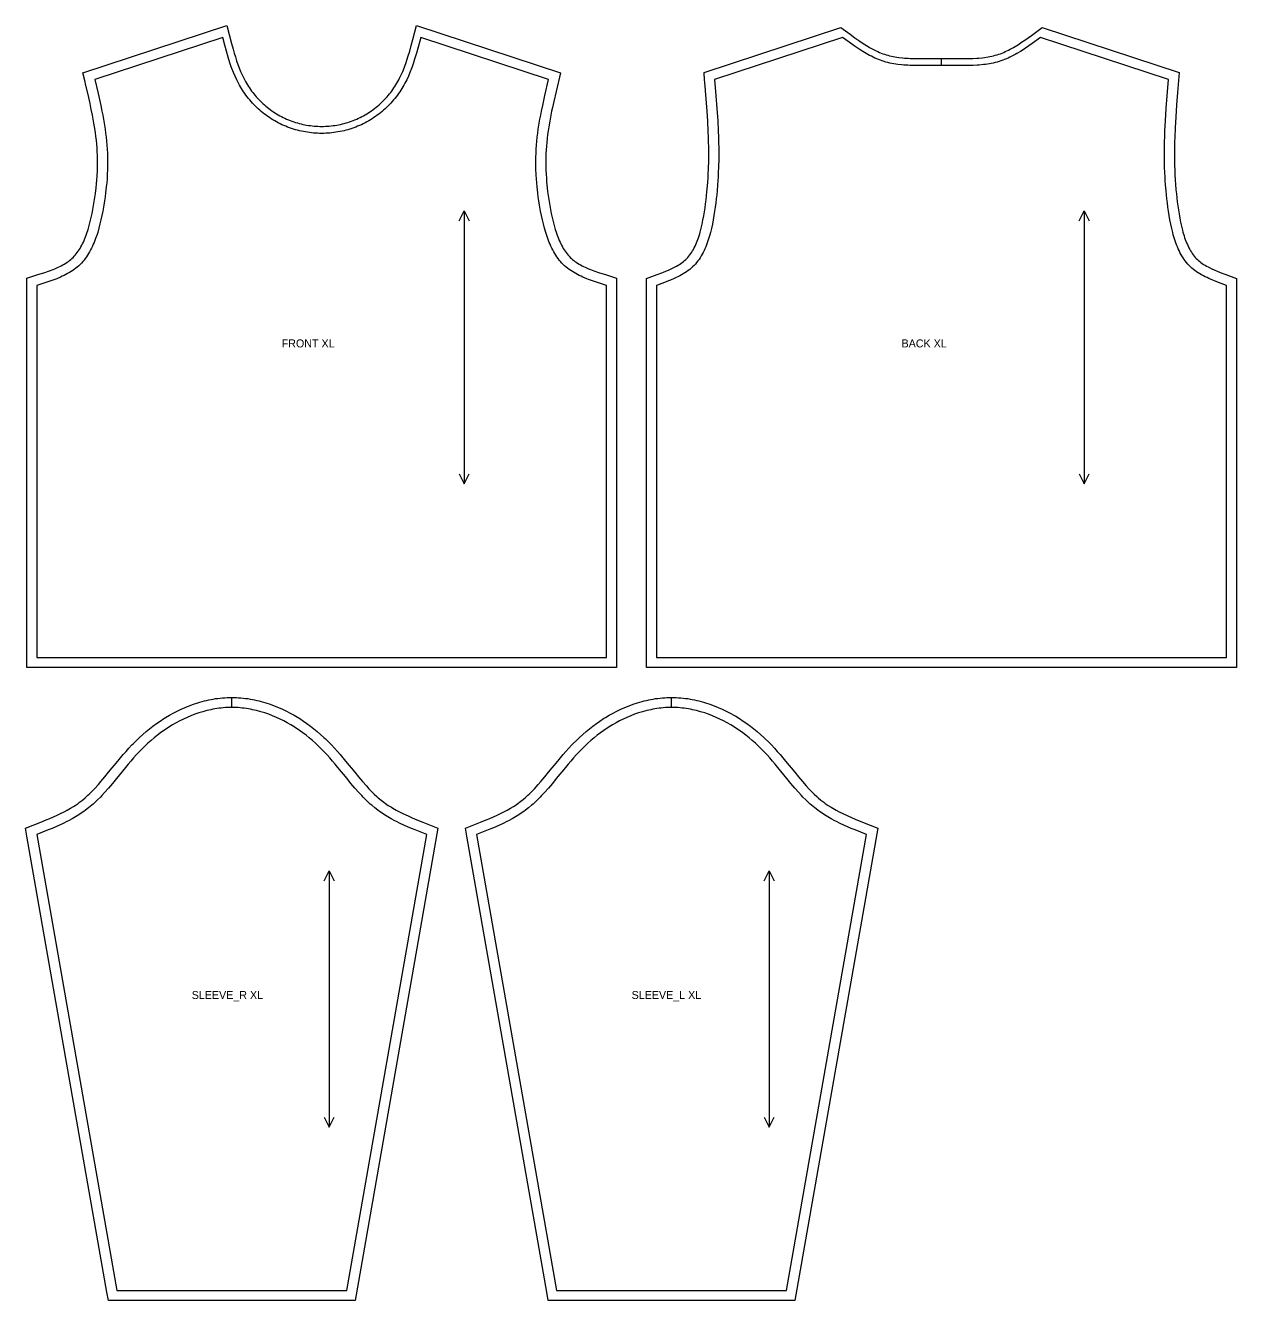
# Model space of a CAD drawing. Extents: x 24 to 1235, y 28 to 1990.
# Drawn here: x 24 to 1235, y 715 to 1990 of the extents above; entities that cross this region are included whole.
import ezdxf

# ---------------------------------------------------------------- set-up
doc = ezdxf.new("R2010")
doc.units = 0
for name, color, linetype in [('CUT', 7, 'CONTINUOUS'), ('GRAIN', 3, 'CONTINUOUS'), ('NOTCH', 1, 'CONTINUOUS'), ('SEW', 5, 'CONTINUOUS'), ('TEXT', 2, 'CONTINUOUS')]:
    doc.layers.add(name, color=color, linetype=linetype)

msp = doc.modelspace()

# ---------------------------------------------------------------- linework, layer by layer
at = {"layer": 'CUT'}
for points in [[(83.271, 1933.688), (81.145, 1942.635), (225.129, 1989.88), (229.849, 1971.889), (231.447, 1966.062), (232.552, 1962.228), (233.702, 1958.442), (234.906, 1954.71), (236.175, 1951.038), (237.519, 1947.431), (238.948, 1943.895), (240.472, 1940.434), (242.1, 1937.054), (243.843, 1933.758), (245.709, 1930.551), (246.691, 1928.98), (247.713, 1927.428), (248.771, 1925.894), (249.866, 1924.38), (250.998, 1922.886), (252.164, 1921.414), (253.365, 1919.964), (254.6, 1918.537), (255.867, 1917.135), (257.166, 1915.757), (258.495, 1914.406), (259.855, 1913.082), (261.244, 1911.786), (262.66, 1910.519), (264.104, 1909.281), (265.575, 1908.074), (267.07, 1906.899), (268.59, 1905.755), (270.134, 1904.645), (271.7, 1903.57), (273.288, 1902.529), (274.897, 1901.524), (276.525, 1900.555), (278.172, 1899.624), (279.837, 1898.731), (281.518, 1897.877), (283.23, 1897.056), (284.959, 1896.275), (286.704, 1895.533), (288.466, 1894.83), (290.242, 1894.167), (292.033, 1893.544), (293.837, 1892.961), (295.654, 1892.417), (297.482, 1891.913), (299.321, 1891.449), (301.17, 1891.025), (303.028, 1890.641), (304.894, 1890.297), (306.767, 1889.993), (308.646, 1889.73), (310.53, 1889.507), (312.419, 1889.325), (314.311, 1889.183), (316.206, 1889.081), (318.103, 1889.02), (320, 1889), (321.897, 1889.02), (323.794, 1889.081), (325.689, 1889.183), (327.581, 1889.325), (329.47, 1889.507), (331.354, 1889.73), (333.233, 1889.993), (335.106, 1890.297), (336.972, 1890.641), (338.83, 1891.025), (340.679, 1891.449), (342.518, 1891.913), (344.346, 1892.417), (346.163, 1892.961), (347.967, 1893.544), (349.758, 1894.167), (351.534, 1894.83), (353.296, 1895.533), (355.041, 1896.275), (356.77, 1897.056), (358.482, 1897.877), (360.163, 1898.731), (361.828, 1899.624), (363.475, 1900.555), (365.103, 1901.524), (366.712, 1902.529), (368.3, 1903.57), (369.866, 1904.645), (371.41, 1905.755), (372.93, 1906.899), (374.425, 1908.074), (375.896, 1909.281), (377.34, 1910.519), (378.756, 1911.786), (380.145, 1913.082), (381.505, 1914.406), (382.834, 1915.757), (384.133, 1917.135), (385.4, 1918.537), (386.635, 1919.964), (387.836, 1921.414), (389.002, 1922.886), (390.134, 1924.38), (391.229, 1925.894), (392.287, 1927.428), (393.309, 1928.98), (394.291, 1930.551), (395.241, 1932.143), (397.043, 1935.395), (397.9, 1937.054), (399.528, 1940.434), (401.052, 1943.895), (401.777, 1945.654), (403.163, 1949.226), (404.468, 1952.866), (406.298, 1958.442), (408.005, 1964.139), (409.624, 1969.937), (411.192, 1975.816), (414.871, 1989.88), (558.855, 1942.635), (554.377, 1923.742), (552.114, 1913.864), (550.827, 1907.971), (550.009, 1904.056), (548.851, 1898.205), (548.132, 1894.319), (547.144, 1888.513), (546.551, 1884.657), (546.017, 1880.814), (545.545, 1876.983), (545.138, 1873.165), (544.804, 1869.383), (544.541, 1865.628), (544.346, 1861.87), (544.219, 1858.107), (544.159, 1854.338), (544.164, 1850.561), (544.296, 1844.877), (544.465, 1841.073), (544.699, 1837.254), (544.996, 1833.421), (545.561, 1827.639), (546.016, 1823.76), (546.814, 1817.903), (547.423, 1813.97), (548.451, 1808.024), (549.634, 1801.933), (550.51, 1797.861), (551.461, 1793.834), (552.496, 1789.871), (553.621, 1785.993), (554.219, 1784.092), (555.493, 1780.378), (556.169, 1778.57), (556.873, 1776.799), (557.604, 1775.066), (558.363, 1773.374), (559.151, 1771.725), (559.967, 1770.121), (560.812, 1768.565), (561.686, 1767.059), (562.59, 1765.603), (563.523, 1764.2), (564.485, 1762.851), (565.478, 1761.556), (566.5, 1760.318), (567.554, 1759.136), (568.639, 1758.011), (569.761, 1756.938), (570.899, 1755.937), (572.094, 1754.966), (573.346, 1754.025), (574.653, 1753.112), (576.015, 1752.227), (577.432, 1751.368), (578.902, 1750.534), (580.424, 1749.724), (581.996, 1748.938), (583.616, 1748.174), (586.99, 1746.707), (588.74, 1746.001), (592.354, 1744.638), (598.02, 1742.688), (603.922, 1740.804), (615, 1737.375), (615, 1348), (25, 1348), (25, 1737.375), (36.078, 1740.804), (41.98, 1742.688), (47.646, 1744.638), (51.26, 1746.001), (53.01, 1746.707), (56.384, 1748.174), (58.004, 1748.938), (59.576, 1749.724), (61.098, 1750.534), (62.568, 1751.368), (63.985, 1752.227), (65.347, 1753.112), (66.654, 1754.025), (67.906, 1754.966), (69.101, 1755.937), (70.239, 1756.938), (71.361, 1758.011), (72.446, 1759.136), (73.5, 1760.318), (74.522, 1761.556), (75.515, 1762.851), (76.477, 1764.2), (77.41, 1765.603), (78.314, 1767.059), (79.188, 1768.565), (80.033, 1770.121), (80.849, 1771.725), (81.637, 1773.374), (82.396, 1775.066), (83.127, 1776.799), (84.507, 1780.378), (85.157, 1782.219), (86.379, 1785.993), (87.504, 1789.871), (88.539, 1793.834), (89.49, 1797.861), (90.366, 1801.933), (91.176, 1806.03), (92.249, 1811.994), (93.186, 1817.903), (93.733, 1821.813), (94.439, 1827.639), (94.831, 1831.498), (95.16, 1835.34), (95.426, 1839.165), (95.704, 1844.877), (95.808, 1848.669), (95.847, 1852.451), (95.82, 1856.224), (95.726, 1859.989), (95.565, 1863.749), (95.336, 1867.506), (95.039, 1871.26), (94.667, 1875.072), (94.227, 1878.897), (93.723, 1882.734), (92.856, 1888.513), (92.21, 1892.381), (91.514, 1896.261), (90.773, 1900.153), (89.586, 1906.012), (88.322, 1911.897), (86.996, 1917.807), (83.745, 1931.694)], [(703.034, 1935.179), (702.386, 1943.042), (839.282, 1987.961), (848.464, 1981.198), (853.398, 1977.616), (858.303, 1974.176), (861.564, 1971.991), (863.193, 1970.938), (866.451, 1968.921), (868.08, 1967.961), (871.341, 1966.148), (874.609, 1964.49), (876.246, 1963.724), (877.885, 1963.002), (879.528, 1962.326), (881.175, 1961.697), (882.825, 1961.117), (884.536, 1960.57), (886.266, 1960.069), (888.018, 1959.613), (889.793, 1959.198), (891.589, 1958.824), (893.408, 1958.488), (897.109, 1957.925), (900.892, 1957.495), (902.814, 1957.325), (906.713, 1957.067), (908.689, 1956.975), (912.692, 1956.853), (918.812, 1956.798), (922.961, 1956.821), (935.684, 1956.979), (940, 1957), (946.462, 1956.957), (957.039, 1956.821), (963.243, 1956.802), (967.308, 1956.853), (971.311, 1956.975), (975.246, 1957.183), (977.186, 1957.325), (981.01, 1957.694), (982.891, 1957.925), (986.592, 1958.488), (988.411, 1958.824), (990.207, 1959.198), (991.982, 1959.613), (993.734, 1960.069), (995.464, 1960.57), (997.175, 1961.117), (998.825, 1961.697), (1000.472, 1962.326), (1002.115, 1963.002), (1003.754, 1963.724), (1007.026, 1965.299), (1008.659, 1966.148), (1011.92, 1967.961), (1013.549, 1968.921), (1016.807, 1970.938), (1020.066, 1973.071), (1023.33, 1975.303), (1026.602, 1977.616), (1029.887, 1979.992), (1040.718, 1987.961), (1177.614, 1943.042), (1175.953, 1922.777), (1174.999, 1910.434), (1174.16, 1898.165), (1173.589, 1888.01), (1173.166, 1877.928), (1173.046, 1873.917), (1172.926, 1868.043), (1172.877, 1862.251), (1172.886, 1858.397), (1173.008, 1850.696), (1173.195, 1844.917), (1173.368, 1841.058), (1173.704, 1835.253), (1173.98, 1831.369), (1174.475, 1825.514), (1174.862, 1821.588), (1175.295, 1817.641), (1175.777, 1813.67), (1176.307, 1809.672), (1176.889, 1805.648), (1177.541, 1801.489), (1178.256, 1797.352), (1179.043, 1793.256), (1179.914, 1789.222), (1180.877, 1785.272), (1181.397, 1783.336), (1182.517, 1779.553), (1183.119, 1777.712), (1183.749, 1775.908), (1184.41, 1774.144), (1185.101, 1772.423), (1185.822, 1770.746), (1186.575, 1769.117), (1187.359, 1767.537), (1188.174, 1766.009), (1189.022, 1764.534), (1189.902, 1763.114), (1190.814, 1761.75), (1191.759, 1760.444), (1192.737, 1759.195), (1193.749, 1758.004), (1194.796, 1756.872), (1195.885, 1755.792), (1196.998, 1754.782), (1198.176, 1753.799), (1199.417, 1752.843), (1200.721, 1751.912), (1202.088, 1751.005), (1203.515, 1750.122), (1205.002, 1749.26), (1206.545, 1748.42), (1209.79, 1746.798), (1213.229, 1745.244), (1215.013, 1744.489), (1218.695, 1743.011), (1224.455, 1740.842), (1235, 1737.005), (1235, 1348), (645, 1348), (645, 1737.005), (655.545, 1740.842), (661.305, 1743.011), (664.987, 1744.489), (666.771, 1745.244), (670.21, 1746.798), (673.455, 1748.42), (674.998, 1749.26), (676.485, 1750.122), (677.912, 1751.005), (679.279, 1751.912), (680.583, 1752.843), (681.824, 1753.799), (683.002, 1754.782), (684.115, 1755.792), (685.204, 1756.872), (686.251, 1758.004), (687.263, 1759.195), (688.241, 1760.444), (689.186, 1761.75), (690.098, 1763.114), (690.978, 1764.534), (691.826, 1766.009), (692.641, 1767.537), (693.425, 1769.117), (694.178, 1770.746), (694.899, 1772.423), (695.59, 1774.144), (696.251, 1775.908), (696.881, 1777.712), (698.057, 1781.428), (698.603, 1783.336), (699.617, 1787.235), (700.533, 1791.23), (701.361, 1795.297), (702.11, 1799.417), (702.792, 1803.567), (703.408, 1807.663), (703.964, 1811.675), (704.47, 1815.658), (704.927, 1819.617), (705.337, 1823.553), (705.866, 1829.421), (706.164, 1833.313), (706.418, 1837.191), (706.632, 1841.058), (706.877, 1846.845), (707.071, 1854.546), (707.114, 1858.397), (707.115, 1864.18), (707.074, 1868.043), (706.954, 1873.917), (706.834, 1877.928), (706.6, 1883.968), (706.084, 1894.095), (705.438, 1904.289), (704.535, 1916.597), (703.204, 1933.108)], [(25.15, 1179.272), (23.738, 1187.324), (38.957, 1193.309), (44.561, 1195.576), (48.233, 1197.112), (51.846, 1198.677), (55.393, 1200.279), (58.866, 1201.925), (62.258, 1203.625), (65.562, 1205.383), (68.771, 1207.208), (71.881, 1209.107), (73.396, 1210.086), (76.345, 1212.107), (77.778, 1213.151), (80.611, 1215.35), (83.385, 1217.675), (86.108, 1220.123), (87.453, 1221.39), (90.114, 1224.007), (92.74, 1226.728), (96.633, 1230.985), (99.205, 1233.926), (103.049, 1238.472), (106.897, 1243.147), (116.044, 1254.376), (118.739, 1257.621), (121.488, 1260.862), (124.3, 1264.091), (127.184, 1267.295), (130.149, 1270.463), (131.663, 1272.028), (134.747, 1275.106), (137.904, 1278.113), (141.133, 1281.044), (144.434, 1283.896), (147.807, 1286.665), (151.251, 1289.346), (154.765, 1291.937), (158.35, 1294.433), (162.004, 1296.83), (163.857, 1297.99), (167.614, 1300.23), (171.439, 1302.362), (175.332, 1304.38), (179.291, 1306.281), (183.316, 1308.059), (187.408, 1309.712), (191.679, 1311.275), (196.014, 1312.693), (198.204, 1313.346), (200.408, 1313.96), (202.625, 1314.535), (204.854, 1315.069), (207.095, 1315.561), (209.347, 1316.012), (211.61, 1316.418), (213.882, 1316.781), (216.164, 1317.098), (218.453, 1317.37), (220.751, 1317.594), (223.055, 1317.77), (225.365, 1317.897), (227.681, 1317.974), (230, 1318), (232.319, 1317.974), (234.635, 1317.897), (236.945, 1317.77), (239.249, 1317.594), (241.547, 1317.37), (243.836, 1317.098), (246.118, 1316.781), (248.39, 1316.418), (250.653, 1316.012), (252.905, 1315.561), (255.146, 1315.069), (257.375, 1314.535), (259.592, 1313.96), (261.796, 1313.346), (263.986, 1312.693), (268.321, 1311.275), (272.592, 1309.712), (276.684, 1308.059), (280.709, 1306.281), (284.668, 1304.38), (288.561, 1302.362), (292.386, 1300.23), (294.273, 1299.123), (297.996, 1296.83), (301.65, 1294.433), (305.235, 1291.937), (308.749, 1289.346), (312.193, 1286.665), (315.566, 1283.896), (318.867, 1281.044), (322.096, 1278.113), (323.684, 1276.619), (326.804, 1273.576), (329.851, 1270.463), (332.816, 1267.295), (335.7, 1264.091), (338.512, 1260.862), (341.261, 1257.621), (343.956, 1254.376), (353.103, 1243.147), (356.951, 1238.472), (360.795, 1233.926), (364.659, 1229.544), (367.26, 1226.728), (368.569, 1225.355), (371.212, 1222.685), (372.547, 1221.39), (375.247, 1218.884), (376.615, 1217.675), (379.389, 1215.35), (382.222, 1213.151), (383.655, 1212.107), (386.604, 1210.086), (389.661, 1208.148), (391.229, 1207.208), (394.438, 1205.383), (397.742, 1203.625), (401.134, 1201.925), (406.372, 1199.472), (409.952, 1197.89), (413.596, 1196.341), (421.043, 1193.309), (436.262, 1187.324), (353.398, 715), (106.602, 715), (105.15, 723.272)], [(465.15, 1179.272), (463.738, 1187.324), (478.957, 1193.309), (484.561, 1195.576), (488.233, 1197.112), (491.846, 1198.677), (495.393, 1200.279), (498.866, 1201.925), (502.258, 1203.625), (505.562, 1205.383), (508.771, 1207.208), (511.881, 1209.107), (513.396, 1210.086), (516.345, 1212.107), (517.778, 1213.151), (520.611, 1215.35), (523.385, 1217.675), (526.108, 1220.123), (527.453, 1221.39), (530.114, 1224.007), (532.74, 1226.728), (536.633, 1230.985), (539.205, 1233.926), (543.049, 1238.472), (546.897, 1243.147), (556.044, 1254.376), (558.739, 1257.621), (561.488, 1260.862), (564.3, 1264.091), (567.184, 1267.295), (570.149, 1270.463), (571.663, 1272.028), (574.747, 1275.106), (577.904, 1278.113), (581.133, 1281.044), (584.434, 1283.896), (587.807, 1286.665), (591.251, 1289.346), (594.765, 1291.937), (598.35, 1294.433), (602.004, 1296.83), (603.857, 1297.99), (607.614, 1300.23), (611.439, 1302.362), (615.332, 1304.38), (619.291, 1306.281), (623.316, 1308.059), (627.408, 1309.712), (631.679, 1311.275), (636.014, 1312.693), (638.204, 1313.346), (640.408, 1313.96), (642.625, 1314.535), (644.854, 1315.069), (647.095, 1315.561), (649.347, 1316.012), (651.61, 1316.418), (653.882, 1316.781), (656.164, 1317.098), (658.453, 1317.37), (660.751, 1317.594), (663.055, 1317.77), (665.365, 1317.897), (667.681, 1317.974), (670, 1318), (672.319, 1317.974), (674.635, 1317.897), (676.945, 1317.77), (679.249, 1317.594), (681.547, 1317.37), (683.836, 1317.098), (686.118, 1316.781), (688.39, 1316.418), (690.653, 1316.012), (692.905, 1315.561), (695.146, 1315.069), (697.375, 1314.535), (699.592, 1313.96), (701.796, 1313.346), (703.986, 1312.693), (708.321, 1311.275), (712.592, 1309.712), (716.684, 1308.059), (720.709, 1306.281), (724.668, 1304.38), (728.561, 1302.362), (732.386, 1300.23), (734.273, 1299.123), (737.996, 1296.83), (741.65, 1294.433), (745.235, 1291.937), (748.749, 1289.346), (752.193, 1286.665), (755.566, 1283.896), (758.867, 1281.044), (762.096, 1278.113), (763.684, 1276.619), (766.804, 1273.576), (769.851, 1270.463), (772.816, 1267.295), (775.7, 1264.091), (778.512, 1260.862), (781.261, 1257.621), (783.956, 1254.376), (793.103, 1243.147), (796.951, 1238.472), (800.795, 1233.926), (804.659, 1229.544), (807.26, 1226.728), (808.569, 1225.355), (811.212, 1222.685), (812.547, 1221.39), (815.247, 1218.884), (816.615, 1217.675), (819.389, 1215.35), (822.222, 1213.151), (823.655, 1212.107), (826.604, 1210.086), (829.661, 1208.148), (831.229, 1207.208), (834.438, 1205.383), (837.742, 1203.625), (841.134, 1201.925), (846.372, 1199.472), (849.952, 1197.89), (853.596, 1196.341), (861.043, 1193.309), (876.262, 1187.324), (793.398, 715), (546.602, 715), (545.15, 723.272)]]:
    msp.add_lwpolyline(points, close=True, dxfattribs=at)
at = {"layer": 'GRAIN'}
for points in [[(457.5, 1794.4), (462.5, 1804.4), (467.5, 1794.4)], [(462.5, 1804.4), (462.5, 1531.6)], [(1077.5, 1794.4), (1082.5, 1804.4), (1087.5, 1794.4)], [(1082.5, 1804.4), (1082.5, 1531.6)], [(457.5, 1541.6), (462.5, 1531.6), (467.5, 1541.6)], [(1077.5, 1541.6), (1082.5, 1531.6), (1087.5, 1541.6)], [(322.5, 1134.76), (327.5, 1144.76), (332.5, 1134.76)], [(327.5, 1144.76), (327.5, 888.24)], [(762.5, 1134.76), (767.5, 1144.76), (772.5, 1134.76)], [(767.5, 1144.76), (767.5, 888.24)], [(322.5, 898.24), (327.5, 888.24), (332.5, 898.24)], [(762.5, 898.24), (767.5, 888.24), (772.5, 898.24)]]:
    msp.add_lwpolyline(points, dxfattribs=at)
at = {"layer": 'NOTCH'}
for points in [[(940, 1950), (940, 1957)], [(230, 1308), (230, 1318)], [(670, 1308), (670, 1318)]]:
    msp.add_lwpolyline(points, dxfattribs=at)
at = {"layer": 'SEW'}
for points in [[(93, 1936), (96.287, 1922.029), (97.647, 1916.041), (98.954, 1910.054), (100.192, 1904.067), (100.973, 1900.076), (101.711, 1896.084), (102.403, 1892.093), (103.343, 1886.107), (103.898, 1882.116), (104.39, 1878.126), (104.815, 1874.135), (105.165, 1870.172), (105.44, 1866.236), (105.645, 1862.297), (105.778, 1858.356), (105.841, 1854.41), (105.835, 1850.459), (105.76, 1846.5), (105.521, 1840.545), (105.277, 1836.562), (104.967, 1832.568), (104.592, 1828.56), (103.907, 1822.52), (103.371, 1818.473), (102.771, 1814.409), (102.109, 1810.325), (101, 1804.16), (100.16, 1799.915), (99.245, 1795.664), (98.244, 1791.426), (97.147, 1787.22), (95.941, 1783.063), (95.294, 1781.009), (93.905, 1776.961), (93.161, 1774.972), (92.382, 1773.009), (91.565, 1771.075), (90.711, 1769.172), (89.818, 1767.301), (88.884, 1765.466), (87.907, 1763.669), (86.888, 1761.912), (85.823, 1760.197), (84.712, 1758.526), (83.554, 1756.903), (82.346, 1755.329), (81.089, 1753.806), (79.779, 1752.337), (78.417, 1750.924), (77, 1749.57), (75.558, 1748.301), (74.065, 1747.088), (72.523, 1745.928), (70.935, 1744.819), (69.302, 1743.758), (67.628, 1742.742), (65.913, 1741.77), (64.162, 1740.838), (62.375, 1739.944), (60.556, 1739.085), (58.707, 1738.26), (54.927, 1736.697), (53, 1735.956), (49.087, 1734.537), (43.101, 1732.537), (35, 1730), (35, 1358), (605, 1358), (605, 1730), (596.899, 1732.537), (590.913, 1734.537), (587, 1735.956), (585.073, 1736.697), (581.293, 1738.26), (579.444, 1739.085), (577.625, 1739.944), (575.838, 1740.838), (574.087, 1741.77), (572.372, 1742.742), (570.698, 1743.758), (569.065, 1744.819), (567.477, 1745.928), (565.935, 1747.088), (564.442, 1748.301), (563, 1749.57), (561.583, 1750.924), (560.221, 1752.337), (558.911, 1753.806), (557.654, 1755.329), (556.446, 1756.903), (555.288, 1758.526), (554.177, 1760.197), (553.112, 1761.912), (552.093, 1763.669), (551.116, 1765.466), (550.182, 1767.301), (549.289, 1769.172), (548.435, 1771.075), (547.618, 1773.009), (546.839, 1774.972), (546.095, 1776.961), (544.706, 1781.009), (544.059, 1783.063), (542.853, 1787.22), (541.756, 1791.426), (540.755, 1795.664), (539.84, 1799.915), (539, 1804.16), (537.891, 1810.325), (537.229, 1814.409), (536.629, 1818.473), (536.093, 1822.52), (535.408, 1828.56), (535.033, 1832.568), (534.723, 1836.562), (534.479, 1840.545), (534.24, 1846.5), (534.165, 1850.459), (534.159, 1854.41), (534.222, 1858.356), (534.355, 1862.297), (534.56, 1866.236), (534.835, 1870.172), (535.185, 1874.135), (535.61, 1878.126), (536.102, 1882.116), (536.657, 1886.107), (537.597, 1892.093), (538.289, 1896.084), (539.027, 1900.076), (539.808, 1904.067), (541.046, 1910.054), (543.255, 1920.033), (547, 1936), (419, 1978), (416.379, 1968.101), (414.731, 1962.2), (412.979, 1956.353), (411.734, 1952.495), (410.414, 1948.675), (409.722, 1946.781), (408.267, 1943.031), (406.708, 1939.334), (405.034, 1935.696), (403.232, 1932.124), (402.28, 1930.364), (401.291, 1928.623), (400.265, 1926.902), (399.2, 1925.2), (398.093, 1923.516), (396.946, 1921.854), (395.76, 1920.215), (394.536, 1918.599), (393.275, 1917.007), (391.977, 1915.441), (390.644, 1913.9), (389.277, 1912.387), (387.876, 1910.901), (386.442, 1909.444), (384.976, 1908.016), (383.478, 1906.618), (381.951, 1905.252), (380.394, 1903.918), (378.809, 1902.617), (377.196, 1901.349), (375.557, 1900.116), (373.891, 1898.919), (372.201, 1897.757), (370.486, 1896.633), (368.748, 1895.547), (366.987, 1894.5), (365.205, 1893.492), (363.403, 1892.525), (361.58, 1891.6), (359.725, 1890.711), (357.852, 1889.864), (355.962, 1889.06), (354.055, 1888.3), (352.132, 1887.582), (350.195, 1886.908), (348.244, 1886.277), (346.28, 1885.689), (344.304, 1885.144), (342.317, 1884.643), (340.321, 1884.185), (338.315, 1883.771), (336.3, 1883.399), (334.279, 1883.072), (332.251, 1882.788), (330.218, 1882.547), (328.18, 1882.35), (326.138, 1882.197), (324.093, 1882.088), (322.047, 1882.022), (320, 1882), (317.953, 1882.022), (315.907, 1882.088), (313.862, 1882.197), (311.82, 1882.35), (309.782, 1882.547), (307.749, 1882.788), (305.721, 1883.072), (303.7, 1883.399), (301.685, 1883.771), (299.679, 1884.185), (297.683, 1884.643), (295.696, 1885.144), (293.72, 1885.689), (291.756, 1886.277), (289.805, 1886.908), (287.868, 1887.582), (285.945, 1888.3), (284.038, 1889.06), (282.148, 1889.864), (280.275, 1890.711), (278.42, 1891.6), (276.597, 1892.525), (274.795, 1893.492), (273.013, 1894.5), (271.252, 1895.547), (269.514, 1896.633), (267.799, 1897.757), (266.109, 1898.919), (264.443, 1900.116), (262.804, 1901.349), (261.191, 1902.617), (259.606, 1903.918), (258.049, 1905.252), (256.522, 1906.618), (255.024, 1908.016), (253.558, 1909.444), (252.124, 1910.901), (250.723, 1912.387), (249.356, 1913.9), (248.023, 1915.441), (246.725, 1917.007), (245.464, 1918.599), (244.24, 1920.215), (243.054, 1921.854), (241.907, 1923.516), (240.8, 1925.2), (239.735, 1926.902), (238.709, 1928.623), (237.72, 1930.364), (236.768, 1932.124), (234.966, 1935.696), (233.292, 1939.334), (231.733, 1943.031), (230.278, 1946.781), (229.586, 1948.675), (228.266, 1952.495), (226.423, 1958.295), (224.71, 1964.162), (223.088, 1970.076), (221, 1978)], [(713, 1936), (714.344, 1919.437), (715.271, 1907.037), (716.068, 1894.671), (716.59, 1884.403), (716.828, 1878.263), (716.95, 1874.179), (717.098, 1866.215), (717.123, 1860.301), (717.096, 1856.36), (716.935, 1848.471), (716.713, 1842.54), (716.515, 1838.575), (716.275, 1834.598), (715.991, 1830.607), (715.482, 1824.589), (715.084, 1820.552), (714.639, 1816.493), (714.144, 1812.41), (713.598, 1808.3), (713, 1804.16), (712.326, 1799.868), (711.583, 1795.562), (710.756, 1791.261), (709.833, 1786.986), (708.801, 1782.756), (708.239, 1780.663), (707.018, 1776.537), (706.354, 1774.507), (705.653, 1772.504), (704.914, 1770.528), (704.133, 1768.584), (703.311, 1766.673), (702.444, 1764.797), (701.532, 1762.96), (700.573, 1761.163), (699.564, 1759.409), (698.506, 1757.7), (697.395, 1756.039), (696.23, 1754.429), (695.01, 1752.872), (693.733, 1751.369), (692.397, 1749.925), (691, 1748.54), (689.569, 1747.241), (688.082, 1745.999), (686.541, 1744.811), (684.949, 1743.675), (683.309, 1742.586), (681.624, 1741.543), (679.897, 1740.542), (678.132, 1739.581), (676.33, 1738.655), (674.496, 1737.763), (672.631, 1736.901), (668.825, 1735.255), (666.889, 1734.465), (662.966, 1732.936), (655, 1730), (655, 1358), (1225, 1358), (1225, 1730), (1217.034, 1732.936), (1213.111, 1734.465), (1211.175, 1735.255), (1207.369, 1736.901), (1205.504, 1737.763), (1203.67, 1738.655), (1201.868, 1739.581), (1200.103, 1740.542), (1198.376, 1741.543), (1196.691, 1742.586), (1195.051, 1743.675), (1193.459, 1744.811), (1191.918, 1745.999), (1190.431, 1747.241), (1189, 1748.54), (1187.603, 1749.925), (1186.267, 1751.369), (1184.99, 1752.872), (1183.77, 1754.429), (1182.605, 1756.039), (1181.494, 1757.7), (1180.436, 1759.409), (1179.427, 1761.163), (1178.468, 1762.96), (1177.556, 1764.797), (1176.689, 1766.673), (1175.867, 1768.584), (1175.086, 1770.528), (1174.347, 1772.504), (1173.646, 1774.507), (1172.982, 1776.537), (1171.761, 1780.663), (1171.199, 1782.756), (1170.167, 1786.986), (1169.244, 1791.261), (1168.417, 1795.562), (1167.674, 1799.868), (1167, 1804.16), (1166.402, 1808.3), (1165.856, 1812.41), (1165.361, 1816.493), (1164.916, 1820.552), (1164.518, 1824.589), (1164.009, 1830.607), (1163.725, 1834.598), (1163.485, 1838.575), (1163.287, 1842.54), (1163.065, 1848.471), (1162.904, 1856.36), (1162.877, 1860.301), (1162.902, 1866.215), (1163.05, 1874.179), (1163.172, 1878.263), (1163.41, 1884.403), (1163.932, 1894.671), (1164.729, 1907.037), (1165.656, 1919.437), (1167, 1936), (1039, 1978), (1030.677, 1971.924), (1027.329, 1969.557), (1023.962, 1967.255), (1020.57, 1965.036), (1018.863, 1963.963), (1015.424, 1961.901), (1013.691, 1960.918), (1010.193, 1959.056), (1008.427, 1958.183), (1006.649, 1957.35), (1004.858, 1956.562), (1003.053, 1955.819), (1001.234, 1955.124), (999.4, 1954.48), (997.503, 1953.873), (995.59, 1953.32), (993.661, 1952.817), (991.718, 1952.363), (989.76, 1951.955), (987.789, 1951.591), (985.805, 1951.268), (983.809, 1950.985), (981.8, 1950.739), (977.749, 1950.348), (975.709, 1950.199), (971.598, 1949.981), (967.454, 1949.855), (963.28, 1949.803), (956.974, 1949.821), (946.381, 1949.957), (940, 1950), (935.745, 1949.98), (923.026, 1949.821), (918.816, 1949.798), (912.546, 1949.855), (908.402, 1949.981), (906.342, 1950.077), (902.251, 1950.348), (900.22, 1950.527), (896.191, 1950.985), (894.195, 1951.268), (892.211, 1951.591), (890.24, 1951.955), (888.282, 1952.363), (886.339, 1952.817), (884.41, 1953.32), (882.497, 1953.873), (880.6, 1954.48), (878.766, 1955.124), (876.947, 1955.819), (875.142, 1956.562), (873.351, 1957.35), (871.573, 1958.183), (869.807, 1959.056), (868.053, 1959.969), (866.309, 1960.918), (862.852, 1962.917), (861.137, 1963.963), (857.731, 1966.134), (852.671, 1969.557), (847.654, 1973.125), (841, 1978)], [(35, 1181), (115, 725), (345, 725), (425, 1181), (413.528, 1185.553), (409.738, 1187.115), (405.978, 1188.714), (402.255, 1190.359), (398.576, 1192.06), (394.949, 1193.827), (393.156, 1194.738), (389.62, 1196.62), (387.878, 1197.594), (384.45, 1199.613), (382.766, 1200.66), (379.462, 1202.837), (377.844, 1203.968), (376.25, 1205.13), (373.107, 1207.569), (370.056, 1210.126), (368.563, 1211.446), (365.636, 1214.163), (364.199, 1215.556), (361.375, 1218.409), (359.986, 1219.866), (357.246, 1222.832), (353.219, 1227.398), (349.265, 1232.074), (345.355, 1236.825), (336.24, 1248.016), (333.598, 1251.195), (330.925, 1254.348), (328.21, 1257.465), (325.447, 1260.536), (322.625, 1263.55), (321.19, 1265.033), (318.271, 1267.947), (316.787, 1269.378), (313.77, 1272.184), (310.688, 1274.913), (307.544, 1277.562), (304.336, 1280.126), (301.067, 1282.604), (297.737, 1284.99), (294.347, 1287.282), (290.898, 1289.476), (289.151, 1290.535), (285.614, 1292.575), (282.02, 1294.508), (278.369, 1296.33), (274.662, 1298.039), (270.901, 1299.63), (267.03, 1301.12), (263.051, 1302.498), (259.025, 1303.738), (254.956, 1304.832), (250.852, 1305.774), (248.788, 1306.187), (246.717, 1306.559), (244.641, 1306.891), (242.559, 1307.18), (240.472, 1307.428), (238.382, 1307.632), (236.289, 1307.792), (234.194, 1307.907), (232.097, 1307.977), (230, 1308), (227.903, 1307.977), (225.806, 1307.907), (223.711, 1307.792), (221.618, 1307.632), (219.528, 1307.428), (217.441, 1307.18), (215.359, 1306.891), (213.283, 1306.559), (211.212, 1306.187), (209.148, 1305.774), (205.044, 1304.832), (200.975, 1303.738), (196.949, 1302.498), (192.97, 1301.12), (189.099, 1299.63), (185.338, 1298.039), (181.631, 1296.33), (177.98, 1294.508), (174.386, 1292.575), (170.849, 1290.535), (169.102, 1289.476), (165.653, 1287.282), (162.263, 1284.99), (158.933, 1282.604), (155.664, 1280.126), (152.456, 1277.562), (149.312, 1274.913), (146.23, 1272.184), (143.213, 1269.378), (141.729, 1267.947), (138.81, 1265.033), (137.375, 1263.55), (134.553, 1260.536), (131.79, 1257.465), (129.075, 1254.348), (126.402, 1251.195), (123.76, 1248.016), (114.645, 1236.825), (110.735, 1232.074), (106.781, 1227.398), (102.754, 1222.832), (100.014, 1219.866), (98.625, 1218.409), (95.801, 1215.556), (94.364, 1214.163), (91.437, 1211.446), (89.944, 1210.126), (86.893, 1207.569), (83.75, 1205.13), (82.156, 1203.968), (80.538, 1202.837), (77.234, 1200.66), (75.55, 1199.613), (72.122, 1197.594), (70.38, 1196.62), (66.844, 1194.738), (65.051, 1193.827), (61.424, 1192.06), (57.745, 1190.359), (54.022, 1188.714), (50.262, 1187.115), (46.472, 1185.553)], [(475, 1181), (555, 725), (785, 725), (865, 1181), (853.528, 1185.553), (849.738, 1187.115), (845.978, 1188.714), (842.255, 1190.359), (838.576, 1192.06), (834.949, 1193.827), (833.156, 1194.738), (829.62, 1196.62), (827.878, 1197.594), (824.45, 1199.613), (822.766, 1200.66), (819.462, 1202.837), (817.844, 1203.968), (816.25, 1205.13), (813.107, 1207.569), (810.056, 1210.126), (808.563, 1211.446), (805.636, 1214.163), (804.199, 1215.556), (801.375, 1218.409), (799.986, 1219.866), (797.246, 1222.832), (793.219, 1227.398), (789.265, 1232.074), (785.355, 1236.825), (776.24, 1248.016), (773.598, 1251.195), (770.925, 1254.348), (768.21, 1257.465), (765.447, 1260.536), (762.625, 1263.55), (761.19, 1265.033), (758.271, 1267.947), (756.787, 1269.378), (753.77, 1272.184), (750.688, 1274.913), (747.544, 1277.562), (744.336, 1280.126), (741.067, 1282.604), (737.737, 1284.99), (734.347, 1287.282), (730.898, 1289.476), (729.151, 1290.535), (725.614, 1292.575), (722.02, 1294.508), (718.369, 1296.33), (714.662, 1298.039), (710.901, 1299.63), (707.03, 1301.12), (703.051, 1302.498), (699.025, 1303.738), (694.956, 1304.832), (690.852, 1305.774), (688.788, 1306.187), (686.717, 1306.559), (684.641, 1306.891), (682.559, 1307.18), (680.472, 1307.428), (678.382, 1307.632), (676.289, 1307.792), (674.194, 1307.907), (672.097, 1307.977), (670, 1308), (667.903, 1307.977), (665.806, 1307.907), (663.711, 1307.792), (661.618, 1307.632), (659.528, 1307.428), (657.441, 1307.18), (655.359, 1306.891), (653.283, 1306.559), (651.212, 1306.187), (649.148, 1305.774), (645.044, 1304.832), (640.975, 1303.738), (636.949, 1302.498), (632.97, 1301.12), (629.099, 1299.63), (625.338, 1298.039), (621.631, 1296.33), (617.98, 1294.508), (614.386, 1292.575), (610.849, 1290.535), (609.102, 1289.476), (605.653, 1287.282), (602.263, 1284.99), (598.933, 1282.604), (595.664, 1280.126), (592.456, 1277.562), (589.312, 1274.913), (586.23, 1272.184), (583.213, 1269.378), (581.729, 1267.947), (578.81, 1265.033), (577.375, 1263.55), (574.553, 1260.536), (571.79, 1257.465), (569.075, 1254.348), (566.402, 1251.195), (563.76, 1248.016), (554.645, 1236.825), (550.735, 1232.074), (546.781, 1227.398), (542.754, 1222.832), (540.014, 1219.866), (538.625, 1218.409), (535.801, 1215.556), (534.364, 1214.163), (531.437, 1211.446), (529.944, 1210.126), (526.893, 1207.569), (523.75, 1205.13), (522.156, 1203.968), (520.538, 1202.837), (517.234, 1200.66), (515.55, 1199.613), (512.122, 1197.594), (510.38, 1196.62), (506.844, 1194.738), (505.051, 1193.827), (501.424, 1192.06), (497.745, 1190.359), (494.022, 1188.714), (490.262, 1187.115), (486.472, 1185.553)]]:
    msp.add_lwpolyline(points, close=True, dxfattribs=at)

# ---------------------------------------------------------------- texts
at = {"layer": 'TEXT'}
for s, p in [('FRONT XL', (280, 1668)), ('BACK XL', (900, 1668)), ('SLEEVE_R XL', (190, 1016.5)), ('SLEEVE_L XL', (630, 1016.5))]:
    msp.add_text(s, height=8, dxfattribs=at).set_placement(p)

doc.saveas('drawing.dxf')
